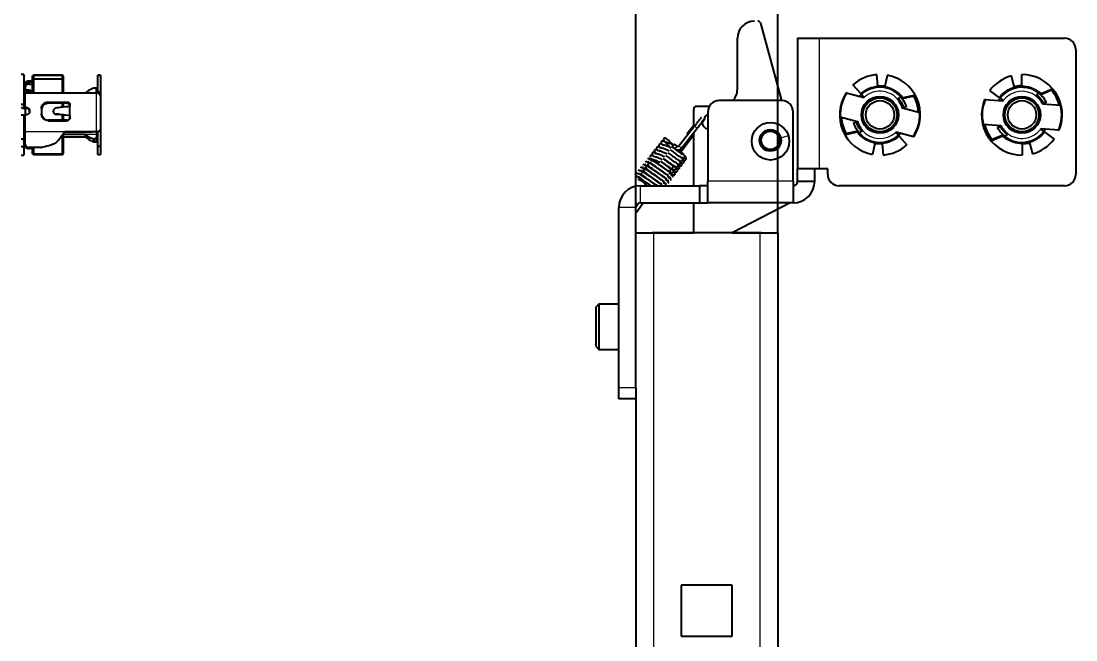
# Model space of a CAD drawing. Header units: millimetres. Extents: x -287 to 523, y -14 to 1990.
# Drawn here: x 11.2 to 196.9, y 1776.6 to 1885.6 of the extents above; entities that cross this region are included whole.
import ezdxf

# ---------------------------------------------------------------- set-up
doc = ezdxf.new("R2010")
doc.units = ezdxf.units.MM
doc.layers.add('FORMAT', color=7, linetype='Continuous')
doc.styles.add('SLDTEXTSTYLE0', font='TXT', dxfattribs={"width": 0.75})
doc.dimstyles.new('SLDDIMSTYLE1', dxfattribs={"dimtxt": 20, "dimasz": 10, "dimexe": 0, "dimexo": 0.0625, "dimgap": 5, "dimtad": 2, "dimdec": 1, "dimrnd": 1e-09, "dimzin": 12, "dimdsep": 46, "dimtxsty": 'SLDTEXTSTYLE0', "dimsah": 1, "dimcen": 0.09, "dimadec": 0, "dimazin": 3, "dimtfac": 1, "dimtmove": 0, "dimatfit": 0, "dimfxl": 0, "dimfrac": 2, "dimtolj": 1, "dimtzin": 12, "dimarcsym": 0})

# ---------------------------------------------------------------- blocks, each defined once
blk = doc.blocks.new('_D_6')
at = {"layer": 'FORMAT'}
for p, q in [((119.44, 1913.38), (100.21, 1913.38)), ((119.44, 1848.27), (119.44, 1914.38)), ((119.44, 1913.38), (144.44, 1913.38)), ((144.44, 1848.27), (144.44, 1914.38)), ((144.44, 1913.38), (163.68, 1913.38))]:
    blk.add_line(p, q, dxfattribs=at)
for points in [[(119.44, 1913.38), (109.44, 1914.92), (109.44, 1911.84)], [(144.44, 1913.38), (154.44, 1911.84), (154.44, 1914.92)]]:
    blk.add_solid(points, dxfattribs=at)
at = {"layer": 'FORMAT', "insert": (117.17, 1939.16), "char_height": 20, "attachment_point": 1, "style": 'SLDTEXTSTYLE0'}
blk.add_mtext('25', dxfattribs=at)

msp = doc.modelspace()

# ---------------------------------------------------------------- linework, layer by layer
at = {"color": 7, "linetype": 'Continuous', "lineweight": 25}
for p, q in [((141.43, 1885.19), (145.1, 1871.56)), ((137.33, 1873.56), (137.33, 1882.56)), ((147.94, 1882.56), (147.94, 1859.56)), ((147.94, 1882.56), (151.74, 1882.56)), ((151.74, 1882.56), (194.94, 1882.56)), ((196.94, 1880.56), (196.94, 1858.56)), ((11.69, 1876.16), (11.19, 1876.16)), ((11.69, 1876.16), (11.69, 1870.93)), ((162.04, 1874.16), (161.88, 1876.14)), ((187.43, 1874.18), (187.42, 1876.16)), ((11.89, 1874.19), (11.89, 1874.51)), ((13.19, 1875.01), (12.64, 1875.01)), ((13.19, 1874.79), (12.64, 1874.79)), ((12.64, 1874.48), (13.19, 1874.48)), ((13.39, 1876.06), (13.19, 1875.95)), ((13.19, 1875.33), (13.19, 1875.95)), ((13.39, 1875.4), (13.19, 1875.33)), ((13.19, 1872.92), (13.19, 1875.33)), ((18.48, 1876.06), (13.39, 1876.06)), ((13.39, 1876.06), (13.39, 1875.4)), ((13.39, 1876.06), (18.48, 1876.06)), ((13.39, 1875.4), (13.39, 1872.92)), ((13.39, 1875.4), (18.48, 1875.4)), ((18.59, 1875.86), (18.48, 1876.06)), ((18.48, 1875.4), (18.48, 1876.06)), ((18.48, 1872.92), (18.48, 1875.4)), ((18.59, 1875.28), (18.48, 1875.4)), ((18.59, 1875.86), (18.59, 1875.28)), ((18.59, 1875.28), (18.59, 1872.92)), ((25.19, 1876.06), (24.69, 1876.06)), ((24.69, 1876.06), (25.19, 1876.06)), ((24.69, 1873.13), (24.69, 1876.06)), ((24.69, 1876.06), (24.69, 1876.06)), ((25.19, 1876.06), (25.19, 1873.13)), ((25.19, 1876.06), (25.19, 1876.06)), ((159.06, 1872.81), (157.69, 1874.34)), ((163.37, 1874.09), (163.74, 1876.04)), ((186.1, 1874), (185.58, 1875.91)), ((11.69, 1873), (11.93, 1872.92)), ((11.89, 1873.89), (11.89, 1874.19)), ((11.89, 1873.89), (11.89, 1873.5)), ((11.89, 1872.92), (22.49, 1872.92)), ((13.19, 1873.21), (11.99, 1873.21)), ((11.99, 1872.92), (11.99, 1873.21)), ((18.59, 1873.01), (18.67, 1872.92)), ((22.49, 1872.92), (24.49, 1872.92)), ((23.99, 1873.8), (24.49, 1873.8)), ((24.69, 1873.13), (25.19, 1873.13)), ((24.69, 1872.91), (24.69, 1873.13)), ((25.19, 1873.13), (25.19, 1872.36)), ((156.61, 1872.85), (156.49, 1872.93)), ((159.57, 1872.06), (156.56, 1872.86)), ((158.76, 1872.27), (159.2, 1872.67)), ((159.06, 1872.81), (159.2, 1872.67)), ((159.2, 1872.67), (159.67, 1872.15)), ((163.32, 1874.12), (162.09, 1874.18)), ((166.2, 1872.44), (166.05, 1872.31)), ((166.2, 1872.44), (166.47, 1872.12)), ((166.21, 1872.06), (168.51, 1872.55)), ((168.41, 1872.33), (168.51, 1872.55)), ((183.43, 1872.12), (181.8, 1873.36)), ((187.37, 1874.2), (186.15, 1874.03)), ((190.38, 1872.92), (189.96, 1872.36)), ((190.05, 1872.48), (190.1, 1872.5)), ((190.5, 1873.08), (190.38, 1872.92)), ((190.5, 1873.08), (190.83, 1872.81)), ((190.59, 1872.71), (192.76, 1873.62)), ((192.7, 1873.38), (190.74, 1872.56)), ((192.7, 1873.38), (192.76, 1873.62)), ((11.19, 1870.93), (11.69, 1870.93)), ((11.69, 1870.39), (11.69, 1870.93)), ((15.99, 1871.32), (19.29, 1871.32)), ((19.29, 1871.09), (15.99, 1871.09)), ((18.48, 1870.43), (18.48, 1871.09)), ((18.59, 1871.09), (18.59, 1870.48)), ((19.79, 1870.86), (19.79, 1870.5)), ((25.19, 1872.36), (25.19, 1866.55)), ((130.14, 1870.56), (132.41, 1870.56)), ((145.14, 1871.56), (134.14, 1871.56)), ((159.53, 1872.29), (159.34, 1872.12)), ((166.05, 1872.31), (165.53, 1871.84)), ((165.82, 1871.77), (165.62, 1871.73)), ((165.64, 1871.94), (165.69, 1871.95)), ((168.41, 1872.33), (166.34, 1871.88)), ((181.01, 1871.7), (180.87, 1871.76)), ((184.07, 1871.47), (180.96, 1871.7)), ((183.23, 1871.53), (183.59, 1872)), ((183.43, 1872.12), (183.59, 1872)), ((183.59, 1872), (184.14, 1871.58)), ((183.98, 1871.7), (183.83, 1871.49)), ((184.07, 1871.63), (183.92, 1871.48)), ((190.25, 1872.35), (190.07, 1872.28)), ((194.25, 1870.71), (191.14, 1870.94)), ((191.74, 1871.32), (191.3, 1871.09)), ((11.19, 1869.09), (11.69, 1869.09)), ((11.69, 1869.09), (11.69, 1864.76)), ((12.14, 1870.34), (11.89, 1870.34)), ((12.14, 1870.2), (11.89, 1870.2)), ((12.14, 1869.08), (11.89, 1869.08)), ((11.99, 1869.05), (11.99, 1870.2)), ((12.69, 1869.8), (12.69, 1869.63)), ((14.79, 1870.19), (14.79, 1869.23)), ((16.86, 1869.65), (16.86, 1869.69)), ((17.19, 1869.2), (17.43, 1869.14)), ((17.52, 1869.13), (17.43, 1869.15)), ((18.48, 1868.14), (18.48, 1869.06)), ((18.59, 1869.07), (18.59, 1868.11)), ((19.79, 1868.91), (19.79, 1870.5)), ((19.79, 1868.91), (19.79, 1868.52)), ((129.64, 1866.89), (129.64, 1870.06)), ((132.14, 1869.56), (132.14, 1857.36)), ((147.14, 1857.36), (147.14, 1869.56)), ((155.45, 1868.71), (158.46, 1867.9)), ((169.44, 1869.42), (166.43, 1870.22)), ((167.08, 1870.48), (166.6, 1870.34)), ((19.29, 1868.14), (15.99, 1868.14)), ((15.99, 1868.03), (19.29, 1868.03)), ((129.8, 1867.08), (127.01, 1863.55)), ((129.64, 1867.2), (128.43, 1865.66)), ((157.81, 1867.64), (158.28, 1867.79)), ((180.64, 1867.42), (183.74, 1867.18)), ((183.15, 1866.81), (183.59, 1867.04)), ((11.69, 1865.57), (11.89, 1865.6)), ((11.72, 1866.06), (11.89, 1866.06)), ((11.89, 1863.94), (11.89, 1866.12)), ((17.74, 1864.53), (18.89, 1866.12)), ((18.27, 1865.27), (18.48, 1865.27)), ((18.48, 1865.27), (18.48, 1865.55)), ((18.48, 1865.27), (18.59, 1865.41)), ((18.48, 1862.18), (18.48, 1865.27)), ((18.59, 1865.71), (18.59, 1865.41)), ((22.49, 1865.6), (18.59, 1865.6)), ((18.59, 1865.41), (18.59, 1862.35)), ((18.59, 1865.2), (22.49, 1865.2)), ((18.59, 1865.11), (18.67, 1865.2)), ((18.85, 1866.06), (23.69, 1866.06)), ((18.89, 1866.12), (24.49, 1866.12)), ((22.49, 1865.6), (22.49, 1865.2)), ((23.69, 1866.06), (23.75, 1866.12)), ((23.69, 1866.06), (23.69, 1866.12)), ((24.49, 1864.81), (24.49, 1865.06)), ((24.69, 1863.52), (24.69, 1866.14)), ((25.17, 1866.45), (25.19, 1866.45)), ((25.19, 1866.55), (25.19, 1866.45)), ((25.19, 1866.45), (25.19, 1863.52)), ((127.48, 1863.18), (130.27, 1866.71)), ((127.62, 1862.87), (129.64, 1865.6)), ((129.64, 1856.56), (129.64, 1865.92)), ((130.27, 1866.71), (130.27, 1866.71)), ((158.67, 1866.06), (156.38, 1865.57)), ((156.38, 1865.57), (156.48, 1865.8)), ((156.48, 1865.8), (158.55, 1866.24)), ((158.69, 1865.68), (158.42, 1866.01)), ((158.69, 1865.68), (158.84, 1865.82)), ((158.84, 1865.82), (159.36, 1866.28)), ((159.07, 1866.35), (159.27, 1866.39)), ((159.25, 1866.18), (159.2, 1866.17)), ((165.69, 1865.46), (165.22, 1865.98)), ((165.32, 1866.07), (168.32, 1865.26)), ((165.36, 1865.83), (165.55, 1866.01)), ((166.13, 1865.85), (165.69, 1865.46)), ((165.82, 1865.31), (165.69, 1865.46)), ((165.82, 1865.31), (167.2, 1863.79)), ((168.28, 1865.28), (168.4, 1865.2)), ((184.3, 1865.41), (182.13, 1864.51)), ((182.19, 1864.75), (184.14, 1865.57)), ((184.38, 1865.04), (184.06, 1865.32)), ((184.38, 1865.04), (184.51, 1865.2)), ((184.51, 1865.2), (184.93, 1865.76)), ((184.64, 1865.77), (184.82, 1865.85)), ((184.84, 1865.64), (184.79, 1865.62)), ((191.3, 1866.12), (190.75, 1866.55)), ((190.82, 1866.65), (193.93, 1866.42)), ((190.82, 1866.49), (190.97, 1866.64)), ((190.91, 1866.43), (191.06, 1866.64)), ((191.66, 1866.59), (191.3, 1866.12)), ((191.46, 1866), (191.3, 1866.12)), ((191.46, 1866), (193.09, 1864.76)), ((193.88, 1866.42), (194.01, 1866.37)), ((11.69, 1864.76), (11.19, 1864.76)), ((11.69, 1863.45), (11.19, 1863.45)), ((11.69, 1864.76), (11.69, 1863.45)), ((11.69, 1863.45), (11.69, 1861.96)), ((11.89, 1863.62), (11.89, 1863.94)), ((14.79, 1863.34), (12.64, 1863.34)), ((13.19, 1863.12), (12.64, 1863.12)), ((13.19, 1862.28), (13.19, 1863.34)), ((13.39, 1863.34), (13.39, 1862.18)), ((23.99, 1864.81), (23.99, 1864.32)), ((24.49, 1864.81), (23.99, 1864.81)), ((23.99, 1864.32), (24.49, 1864.32)), ((24.49, 1864.32), (24.49, 1864.81)), ((24.69, 1863.52), (25.19, 1863.52)), ((24.69, 1862.07), (24.69, 1863.52)), ((25.19, 1863.52), (25.19, 1862.07)), ((125.89, 1863.42), (126.28, 1863.11)), ((126.65, 1863.58), (126.26, 1863.89)), ((126.28, 1863.11), (126.36, 1863.05)), ((126.73, 1863.52), (126.65, 1863.58)), ((127.01, 1863.55), (127.01, 1863.55)), ((161.51, 1864.04), (161.15, 1862.08)), ((161.56, 1864), (162.79, 1863.94)), ((162.85, 1863.97), (163, 1861.98)), ((182.13, 1864.51), (182.19, 1864.75)), ((187.46, 1863.95), (187.47, 1861.96)), ((187.52, 1863.93), (188.74, 1864.09)), ((188.79, 1864.13), (189.31, 1862.21)), ((11.19, 1861.96), (11.69, 1861.96)), ((13.19, 1862.28), (13.39, 1862.18)), ((13.19, 1862.18), (13.19, 1862.28)), ((13.19, 1862.18), (13.39, 1862.06)), ((13.39, 1862.18), (18.48, 1862.18)), ((13.39, 1862.18), (13.39, 1862.06)), ((13.39, 1862.06), (18.48, 1862.06)), ((13.39, 1862.06), (18.48, 1862.06)), ((18.48, 1862.18), (18.59, 1862.35)), ((18.48, 1862.06), (18.59, 1862.26)), ((18.48, 1862.06), (18.48, 1862.18)), ((18.59, 1862.35), (18.59, 1862.26)), ((24.69, 1862.07), (25.19, 1862.07)), ((24.69, 1862.06), (24.69, 1862.07)), ((24.69, 1862.06), (25.19, 1862.06)), ((25.19, 1862.07), (25.19, 1862.06)), ((121.97, 1861.8), (121.92, 1861.76)), ((121.92, 1861.43), (121.97, 1861.37)), ((120.72, 1859.89), (120.76, 1859.84)), ((121.12, 1860.4), (121.17, 1860.35)), ((121.4, 1859.32), (121.39, 1859.47)), ((121.52, 1860.91), (121.57, 1860.86)), ((121.81, 1859.83), (121.79, 1859.98)), ((122.21, 1860.35), (122.19, 1860.49)), ((122.61, 1860.86), (122.59, 1861.01)), ((151.74, 1859.56), (147.94, 1859.56)), ((147.94, 1857.36), (147.94, 1859.56)), ((150.94, 1857.36), (150.94, 1859.56)), ((153.24, 1859.56), (151.74, 1859.56)), ((153.24, 1858.56), (153.24, 1859.56)), ((119.51, 1858.36), (119.55, 1858.31)), ((119.83, 1857.79), (119.87, 1857.75)), ((119.91, 1858.87), (119.96, 1858.82)), ((120.31, 1859.38), (120.36, 1859.33)), ((120.6, 1858.3), (120.59, 1858.45)), ((121, 1858.81), (120.99, 1858.96)), ((125.39, 1858.06), (125.57, 1857.98)), ((120.24, 1856.56), (130.64, 1856.56)), ((120.75, 1857.23), (121.13, 1856.92)), ((121.12, 1856.7), (121.23, 1856.61)), ((121.13, 1856.92), (121.21, 1856.86)), ((121.25, 1856.58), (121.23, 1856.56)), ((121.86, 1856.56), (121.88, 1856.71)), ((124.05, 1856.54), (123.94, 1856.61)), ((124.02, 1856.62), (124.18, 1856.52)), ((130.64, 1856.56), (130.64, 1853.56)), ((132.14, 1856.56), (130.64, 1856.56)), ((132.14, 1853.56), (132.14, 1857.36)), ((147.14, 1857.36), (147.14, 1853.56)), ((147.94, 1857.36), (150.94, 1857.36)), ((194.94, 1856.56), (155.24, 1856.56)), ((116.44, 1821.06), (116.44, 1852.76)), ((119.44, 1821.06), (119.44, 1852.76)), ((119.97, 1853.51), (119.45, 1852.81)), ((119.51, 1853.08), (119.77, 1853.4)), ((119.56, 1851.95), (120.75, 1853.56)), ((120.24, 1853.56), (130.64, 1853.56)), ((129.64, 1848.26), (129.64, 1853.56)), ((130.64, 1853.56), (132.14, 1853.56)), ((147.14, 1853.56), (132.14, 1853.56)), ((146.64, 1853.56), (136.41, 1848.26)), ((119.44, 1851.8), (119.56, 1851.95)), ((119.56, 1851.95), (119.56, 1851.95)), ((119.44, 1848.26), (122.54, 1848.26)), ((122.54, 1848.27), (122.3, 1848.26)), ((122.54, 1848.27), (129.64, 1848.27)), ((141.34, 1848.26), (122.54, 1848.26)), ((136.43, 1848.27), (141.34, 1848.27)), ((141.34, 1848.26), (144.44, 1848.26)), ((144.44, 1848.26), (144.44, 176.64)), ((112.94, 1835.76), (112.44, 1835.26)), ((112.44, 1828.26), (112.44, 1835.26)), ((116.44, 1835.76), (112.94, 1835.76)), ((112.94, 1835.76), (112.94, 1827.76)), ((112.44, 1828.26), (112.94, 1827.76)), ((112.94, 1827.76), (116.44, 1827.76)), ((116.44, 1819.06), (116.44, 1821.06)), ((119.44, 1821.06), (119.44, 1819.06)), ((119.44, 1819.06), (116.44, 1819.06)), ((119.44, 1819.06), (119.44, 184.26)), ((136.44, 1786.26), (127.44, 1786.26)), ((127.44, 1786.26), (127.44, 1777.26)), ((136.44, 1777.26), (136.44, 1786.26)), ((127.44, 1777.26), (136.44, 1777.26))]:
    msp.add_line(p, q, dxfattribs=at)
at = {"color": 8, "linetype": 'Continuous', "lineweight": 18}
for p, q in [((151.74, 1882.56), (151.74, 1859.56)), ((12.64, 1875.01), (12.64, 1874.79)), ((12.64, 1874.79), (12.64, 1874.48)), ((11.89, 1872.92), (11.89, 1870.34)), ((24.49, 1866.12), (24.49, 1872.92)), ((15.99, 1871.32), (15.99, 1871.09)), ((19.29, 1871.09), (19.29, 1871.32)), ((11.89, 1869.08), (11.89, 1866.12)), ((12.14, 1870.2), (12.14, 1870.34)), ((15.99, 1868.14), (15.99, 1868.03)), ((19.29, 1868.03), (19.29, 1868.14)), ((129.8, 1867.08), (129.8, 1867.08)), ((11.89, 1866.12), (18.89, 1866.12)), ((24.49, 1865.6), (22.49, 1865.6)), ((24.49, 1865.6), (24.49, 1866.12)), ((145, 1864.99), (146.31, 1865.4)), ((120.24, 1853.56), (120.24, 1856.56)), ((147.14, 1857.36), (132.14, 1857.36)), ((119.44, 1852.76), (116.44, 1852.76)), ((122.54, 1848.26), (122.54, 1848.27)), ((122.54, 1848.26), (122.54, 188.89)), ((141.34, 1848.26), (141.34, 1848.27)), ((141.34, 173.74), (141.34, 1848.26)), ((116.44, 1821.06), (119.44, 1821.06))]:
    msp.add_line(p, q, dxfattribs=at)
at = {"color": 8, "linetype": 'Continuous', "lineweight": 18, "flags": 128}
for points in [[(12.72, 1873.21), (12.73, 1873.32), (12.73, 1873.41), (12.73, 1873.41), (12.73, 1873.41)], [(126.28, 1863.11), (126.28, 1863.11), (126.3, 1863.12), (126.34, 1863.17), (126.4, 1863.25), (126.47, 1863.34), (126.54, 1863.43), (126.6, 1863.51), (126.64, 1863.56), (126.65, 1863.58), (126.65, 1863.58)], [(121.25, 1856.58), (121.25, 1856.58), (121.27, 1856.56)]]:
    msp.add_lwpolyline(points, dxfattribs=at)
at = {"color": 7, "linetype": 'Continuous', "lineweight": 25, "flags": 128}
for points in [[(11.69, 1866), (11.69, 1866.03), (11.71, 1866.05), (11.72, 1866.07), (11.75, 1866.09), (11.78, 1866.1), (11.81, 1866.12), (11.85, 1866.12), (11.89, 1866.12)], [(24.49, 1866.12), (24.63, 1866.13), (24.76, 1866.16), (24.88, 1866.2), (24.99, 1866.25), (25.07, 1866.31), (25.14, 1866.39), (25.18, 1866.47), (25.19, 1866.55)], [(24.49, 1865.2), (24.63, 1865.21), (24.69, 1865.23)], [(125.89, 1863.42), (125.89, 1863.45), (125.91, 1863.51), (125.96, 1863.59), (126.03, 1863.69), (126.1, 1863.77), (126.17, 1863.84), (126.23, 1863.89), (126.26, 1863.89), (126.26, 1863.89)], [(120.74, 1853.56), (120.75, 1853.56), (120.73, 1853.56)]]:
    msp.add_lwpolyline(points, dxfattribs=at)
at = {"color": 7, "linetype": 'Continuous', "lineweight": 25}
for centre, radius in [((162.44, 1869.06), 3.25), ((162.44, 1869.06), 3), ((162.44, 1869.06), 2.5), ((187.44, 1869.06), 3.25), ((187.44, 1869.06), 3), ((187.44, 1869.06), 2.5), ((143.16, 1864.41), 3.3), ((143.14, 1864.56), 1.9), ((143.14, 1864.56), 1.61)]:
    msp.add_circle(centre, radius, dxfattribs=at)
for centre, radius, start, end in [((140.33, 1882.56), 3, 90, 180), ((140.95, 1885.06), 0.5, 15.0795, 90), ((194.94, 1880.56), 2, 0, 90), ((162.44, 1869.06), 7.1, 94.5192, 132.0192), ((187.44, 1869.06), 7.1, 337.7121, 90.2121), ((12.54, 1874.35), 0.665, 81.0438, 166.5514), ((12.57, 1874.1), 0.687, 84.2482, 172.7634), ((12.57, 1873.8), 0.687, 84.2482, 172.7634), ((162.44, 1869.06), 7.1, 327.0192, 79.5192), ((187.44, 1869.06), 7.1, 105.2121, 142.7121), ((11.87, 1873.1), 0.183, 187.2366, 275.7518), ((24.56, 1872.28), 0.641, 7.2366, 95.7518), ((134.33, 1873.56), 3, 318.1897, 0), ((162.44, 1869.06), 7.1, 147.0192, 259.5192), ((162.44, 1869.06), 7, 147.1321, 182.9064), ((162.44, 1869.06), 4.85, 42.0192, 132.0192), ((162.44, 1869.06), 7, 2.9064, 29.9064), ((187.44, 1869.06), 4.85, 52.7121, 142.7121), ((187.44, 1869.06), 6.8, 14.1439, 39.3765), ((187.44, 1869.06), 7, 13.5992, 40.5992), ((130.14, 1870.06), 0.5, 90, 180), ((134.14, 1869.56), 2, 90, 180), ((145.14, 1869.56), 2, 0, 90), ((162.44, 1869.06), 4.15, 132.0192, 133.8162), ((162.44, 1869.06), 4.15, 16.2223, 42.0192), ((162.44, 1869.06), 6.8, 3.4511, 28.6836), ((187.44, 1869.06), 7.1, 157.7121, 270.2121), ((187.44, 1869.06), 7, 157.825, 193.5992), ((187.44, 1869.06), 4.15, 142.7121, 144.5091), ((187.44, 1869.06), 4.15, 26.9151, 52.7121), ((187.44, 1869.06), 7, 337.825, 13.5992), ((11.73, 1871.01), 0.821, 229.1472, 281.4476), ((11.84, 1870.57), 0.235, 229.1472, 281.4476), ((11.84, 1882.59), 13.51, 269.3637, 270.2121), ((132.39, 1867.81), 1.25, 101.537, 137.2226), ((162.44, 1869.06), 7, 182.9064, 209.9064), ((162.44, 1869.06), 7, 327.1321, 2.9064), ((132.39, 1867.81), 1.25, 180, 258.463), ((162.44, 1869.06), 6.8, 183.4511, 208.6836), ((162.44, 1869.06), 4.15, 196.2223, 222.0192), ((187.44, 1869.06), 7, 193.5992, 220.5992), ((187.44, 1869.06), 6.8, 194.1439, 219.3765), ((187.44, 1869.06), 4.15, 206.9151, 232.7121), ((24.51, 1865.78), 0.183, 264.2482, 352.7634), ((131.05, 1868.75), 4.05, 229.7314, 232.4533), ((162.44, 1869.06), 4.85, 222.0192, 312.0192), ((162.44, 1869.06), 4.15, 312.0192, 313.8162), ((187.44, 1869.06), 4.85, 232.7121, 322.7121), ((187.44, 1869.06), 4.15, 322.7121, 324.5091), ((12.57, 1864.02), 0.687, 187.2366, 275.7518), ((12.54, 1863.77), 0.665, 193.4486, 278.9562), ((14.79, 1864.27), 0.932, 269.97, 282.0278), ((162.44, 1869.06), 7.1, 274.5192, 312.0192), ((187.44, 1869.06), 7.1, 285.2121, 322.7121), ((155.24, 1858.56), 2, 180, 270), ((194.94, 1858.56), 2, 270, 0), ((120.24, 1852.76), 3.8, 90, 180), ((147.14, 1857.36), 0.8, 270, 0), ((147.14, 1857.36), 3.8, 270, 0), ((120.24, 1852.76), 0.8, 90, 180), ((141.34, 1845.17), 3.1, 85.3967, 90)]:
    msp.add_arc(centre, radius, start, end, dxfattribs=at)
at = {"color": 8, "linetype": 'Continuous', "lineweight": 18}
for centre, radius, start, end in [((162.44, 1869.06), 5.05, 94.5192, 132.0192), ((162.44, 1869.06), 4.15, 42.0192, 132.0192), ((162.44, 1869.06), 5.05, 42.0192, 79.5192), ((187.44, 1869.06), 5.05, 105.2121, 142.7121), ((187.44, 1869.06), 4.15, 52.7121, 142.7121), ((187.44, 1869.06), 5.05, 52.7121, 90.2121), ((140.85, 1880.59), 17.44, 230.7113, 232.6809), ((162.44, 1869.06), 5.05, 222.0192, 259.5192), ((162.44, 1869.06), 4.15, 222.0192, 312.0192), ((162.44, 1869.06), 5.05, 274.5192, 312.0192), ((187.44, 1869.06), 5.05, 232.7121, 270.2121), ((187.44, 1869.06), 4.15, 232.7121, 322.7121), ((187.44, 1869.06), 5.05, 285.2121, 322.7121), ((124.37, 1865), 2.78, 315.5111, 327.8892), ((137.92, 1876.88), 17.22, 230.7026, 232.6978), ((122.16, 1861.62), 0.295, 115.8344, 267.3472), ((133.17, 1870.81), 9.69, 233.0415, 235.052), ((120.15, 1857.96), 1.43, 313.3522, 323.8809), ((120.22, 1857.91), 1.45, 313.3721, 323.9619), ((121.1, 1854.23), 2.75, 233.1851, 236.0311)]:
    msp.add_arc(centre, radius, start, end, dxfattribs=at)
at = {"color": 7, "linetype": 'Continuous', "lineweight": 25}
for points, knots in [([(11.69, 1873.88), (11.69, 1873.85), (11.69, 1873.82), (11.71, 1873.76), (11.75, 1873.71), (11.82, 1873.7), (11.87, 1873.69), (11.89, 1873.69)], [0, 0, 0, 0, 0.195353, 0.37764, 0.539051, 0.782239, 1, 1, 1, 1]), ([(11.69, 1873.68), (11.69, 1873.66), (11.69, 1873.62), (11.71, 1873.57), (11.75, 1873.52), (11.83, 1873.51), (11.99, 1873.49), (12.3, 1873.46), (12.57, 1873.43), (12.73, 1873.41)], [0, 0, 0, 0, 0.052051, 0.100621, 0.143629, 0.208426, 0.277664, 0.558659, 1, 1, 1, 1]), ([(12.73, 1873.41), (12.76, 1873.41), (12.81, 1873.4), (12.86, 1873.38), (12.89, 1873.35), (12.89, 1873.33), (12.89, 1873.33)], [0, 0, 0, 0, 0.266331, 0.548449, 0.829136, 1, 1, 1, 1]), ([(12.89, 1873.33), (12.89, 1873.3), (12.89, 1873.26), (12.89, 1873.22), (12.89, 1873.21)], [0, 0, 0, 0, 0.786734, 1, 1, 1, 1]), ([(22.49, 1872.92), (22.77, 1873.13), (23.27, 1873.51), (23.77, 1873.71), (23.99, 1873.8)], [0, 0, 0, 0, 0.559911, 1, 1, 1, 1]), ([(24.49, 1872.92), (24.49, 1873.13), (24.49, 1873.51), (24.49, 1873.71), (24.49, 1873.8)], [0, 0, 0, 0, 0.559866, 1, 1, 1, 1]), ([(161.89, 1873.88), (161.93, 1874.02), (161.98, 1874.2), (162.08, 1874.13), (162.09, 1874.12)], [0, 0, 0, 0, 0.832234, 1, 1, 1, 1]), ([(163.49, 1873.8), (163.47, 1873.94), (163.44, 1874.12), (163.34, 1874.07), (163.32, 1874.06)], [0, 0, 0, 0, 0.832234, 1, 1, 1, 1]), ([(186.01, 1873.7), (186.02, 1873.84), (186.04, 1874.02), (186.14, 1873.98), (186.16, 1873.97)], [0, 0, 0, 0, 0.832234, 1, 1, 1, 1]), ([(187.6, 1873.91), (187.54, 1874.05), (187.48, 1874.22), (187.39, 1874.15), (187.38, 1874.14)], [0, 0, 0, 0, 0.832234, 1, 1, 1, 1]), ([(190.08, 1872.52), (190.35, 1872.29), (190.83, 1871.87), (191.15, 1871.33), (191.3, 1871.09)], [0, 0, 0, 0, 0.559785, 1, 1, 1, 1]), ([(190.38, 1872.92), (190.68, 1872.66), (191.2, 1872.18), (191.57, 1871.58), (191.74, 1871.32)], [0, 0, 0, 0, 0.559866, 1, 1, 1, 1]), ([(14.79, 1870.19), (14.8, 1870.32), (14.83, 1870.58), (15.03, 1870.91), (15.33, 1871.16), (15.66, 1871.3), (15.89, 1871.31), (15.99, 1871.32)], [0, 0, 0, 0, 0.212833, 0.42585, 0.635542, 0.846587, 1, 1, 1, 1]), ([(15.99, 1871.09), (15.86, 1871.07), (15.59, 1871.05), (15.23, 1870.87), (14.96, 1870.59), (14.81, 1870.26), (14.8, 1870.04), (14.79, 1869.94)], [0, 0, 0, 0, 0.212875, 0.425767, 0.637937, 0.847353, 1, 1, 1, 1]), ([(19.29, 1871.32), (19.35, 1871.31), (19.46, 1871.3), (19.61, 1871.23), (19.72, 1871.11), (19.78, 1870.98), (19.79, 1870.9), (19.79, 1870.86)], [0, 0, 0, 0, 0.214445, 0.428893, 0.643239, 0.857188, 1, 1, 1, 1]), ([(19.79, 1870.63), (19.79, 1870.68), (19.77, 1870.79), (19.69, 1870.92), (19.56, 1871.02), (19.42, 1871.08), (19.33, 1871.08), (19.29, 1871.09)], [0, 0, 0, 0, 0.2142948, 0.4286301, 0.6422302, 0.856153, 1, 1, 1, 1]), ([(165.68, 1871.97), (165.9, 1871.69), (166.29, 1871.19), (166.51, 1870.6), (166.6, 1870.34)], [0, 0, 0, 0, 0.559785, 1, 1, 1, 1]), ([(166.05, 1872.31), (166.29, 1871.99), (166.71, 1871.43), (166.97, 1870.77), (167.08, 1870.48)], [0, 0, 0, 0, 0.559866, 1, 1, 1, 1]), ([(12.14, 1870.34), (12.2, 1870.33), (12.33, 1870.32), (12.49, 1870.23), (12.62, 1870.09), (12.68, 1869.94), (12.69, 1869.84), (12.69, 1869.8)], [0, 0, 0, 0, 0.214393, 0.428789, 0.643061, 0.856854, 1, 1, 1, 1]), ([(12.69, 1869.66), (12.68, 1869.73), (12.67, 1869.85), (12.58, 1870.01), (12.44, 1870.13), (12.29, 1870.19), (12.18, 1870.2), (12.14, 1870.2)], [0, 0, 0, 0, 0.214211, 0.428471, 0.641842, 0.855602, 1, 1, 1, 1]), ([(12.69, 1869.63), (12.68, 1869.57), (12.67, 1869.45), (12.58, 1869.28), (12.44, 1869.16), (12.29, 1869.09), (12.18, 1869.08), (12.14, 1869.08)], [0, 0, 0, 0, 0.214305, 0.42865, 0.642279, 0.856223, 1, 1, 1, 1]), ([(14.79, 1869.35), (14.8, 1869.21), (14.83, 1868.94), (15.03, 1868.58), (15.32, 1868.31), (15.66, 1868.16), (15.89, 1868.14), (15.99, 1868.14)], [0, 0, 0, 0, 0.2123763, 0.4249789, 0.6334795, 0.8436094, 1, 1, 1, 1]), ([(15.99, 1868.03), (15.86, 1868.04), (15.59, 1868.07), (15.23, 1868.27), (14.96, 1868.57), (14.81, 1868.91), (14.8, 1869.14), (14.79, 1869.23)], [0, 0, 0, 0, 0.213238, 0.42649, 0.63916, 0.849598, 1, 1, 1, 1]), ([(17.27, 1870.22), (17.22, 1870.2), (17.12, 1870.17), (17, 1870.07), (16.91, 1869.93), (16.87, 1869.79), (16.86, 1869.71), (16.86, 1869.69)], [0, 0, 0, 0, 0.225867, 0.451734, 0.677598, 0.903479, 1, 1, 1, 1]), ([(16.86, 1869.65), (16.87, 1869.6), (16.88, 1869.49), (16.95, 1869.34), (17.06, 1869.24), (17.18, 1869.19), (17.25, 1869.19), (17.27, 1869.19)], [0, 0, 0, 0, 0.225883, 0.451767, 0.67765, 0.903524, 1, 1, 1, 1]), ([(19.79, 1870.5), (19.29, 1870.48), (18.62, 1870.46), (17.73, 1870.31), (17.42, 1870.25), (17.27, 1870.22)], [0, 0, 0, 0, 0.587693, 0.790818, 1, 1, 1, 1]), ([(19.79, 1868.91), (19.29, 1868.96), (18.62, 1869.02), (17.73, 1869.18), (17.42, 1869.18), (17.27, 1869.19)], [0, 0, 0, 0, 0.587693, 0.790818, 1, 1, 1, 1]), ([(18.59, 1869.05), (18.55, 1869.05), (18.35, 1869.07), (17.95, 1869.13), (17.66, 1869.13), (17.52, 1869.13)], [0, 0, 0, 0, 0.099559, 0.54474, 1, 1, 1, 1]), ([(130.27, 1866.71), (130.36, 1866.83), (130.62, 1867.16), (131.02, 1867.69), (131.39, 1868.2), (131.55, 1868.43), (131.6, 1868.55), (131.63, 1868.61), (131.64, 1868.69), (131.63, 1868.75), (131.62, 1868.77)], [0, 0, 0, 0, 0.1229723, 0.3577947, 0.5972964, 0.8401439, 0.9062409, 0.9471443, 0.9775555, 1, 1, 1, 1]), ([(19.29, 1868.14), (19.35, 1868.14), (19.46, 1868.15), (19.61, 1868.24), (19.72, 1868.36), (19.78, 1868.5), (19.79, 1868.59), (19.79, 1868.63)], [0, 0, 0, 0, 0.2143846, 0.4287723, 0.6430331, 0.8568019, 1, 1, 1, 1]), ([(19.79, 1868.52), (19.79, 1868.47), (19.77, 1868.36), (19.69, 1868.21), (19.56, 1868.1), (19.42, 1868.04), (19.33, 1868.03), (19.29, 1868.03)], [0, 0, 0, 0, 0.214373, 0.428779, 0.642592, 0.856666, 1, 1, 1, 1]), ([(130.95, 1868.62), (130.93, 1868.59), (130.85, 1868.47), (130.58, 1868.1), (130.2, 1867.59), (129.91, 1867.23), (129.8, 1867.08)], [0, 0, 0, 0, 0.120445, 0.428404, 0.764758, 1, 1, 1, 1]), ([(131.16, 1867.69), (131.23, 1867.79), (131.42, 1868.06), (131.53, 1868.24), (131.58, 1868.35), (131.61, 1868.41), (131.62, 1868.48), (131.61, 1868.53), (131.61, 1868.56)], [0, 0, 0, 0, 0.243765, 0.698545, 0.834124, 0.900377, 0.952573, 1, 1, 1, 1]), ([(158.84, 1865.82), (158.6, 1866.13), (158.17, 1866.69), (157.92, 1867.35), (157.81, 1867.64)], [0, 0, 0, 0, 0.559866, 1, 1, 1, 1]), ([(159.21, 1866.15), (158.99, 1866.43), (158.6, 1866.93), (158.38, 1867.53), (158.28, 1867.79)], [0, 0, 0, 0, 0.559785, 1, 1, 1, 1]), ([(184.81, 1865.6), (184.54, 1865.84), (184.06, 1866.26), (183.74, 1866.8), (183.59, 1867.04)], [0, 0, 0, 0, 0.559785, 1, 1, 1, 1]), ([(11.69, 1864.95), (11.69, 1864.97), (11.69, 1865.01), (11.71, 1865.06), (11.75, 1865.1), (11.82, 1865.11), (11.87, 1865.1), (11.89, 1865.1)], [0, 0, 0, 0, 0.195302, 0.377541, 0.538909, 0.761383, 1, 1, 1, 1]), ([(22.49, 1865.6), (22.77, 1865.41), (23.27, 1865.06), (23.77, 1864.89), (23.99, 1864.81)], [0, 0, 0, 0, 0.5598678, 1, 1, 1, 1]), ([(22.49, 1865.2), (22.77, 1864.99), (23.27, 1864.61), (23.77, 1864.41), (23.99, 1864.32)], [0, 0, 0, 0, 0.559911, 1, 1, 1, 1]), ([(24.49, 1865.6), (24.49, 1865.41), (24.49, 1865.06), (24.49, 1864.89), (24.49, 1864.81)], [0, 0, 0, 0, 0.559785, 1, 1, 1, 1]), ([(125.93, 1863.72), (125.7, 1864.03), (125.35, 1864.48), (124.9, 1864.86), (124.6, 1864.98), (124.41, 1864.95), (124.32, 1864.83), (124.29, 1864.59), (124.44, 1864.41), (124.53, 1864.3)], [0, 0, 0, 0, 0.298435, 0.437746, 0.539892, 0.682205, 0.758172, 0.840902, 1, 1, 1, 1]), ([(184.51, 1865.2), (184.21, 1865.47), (183.69, 1865.94), (183.31, 1866.54), (183.15, 1866.81)], [0, 0, 0, 0, 0.559866, 1, 1, 1, 1]), ([(11.69, 1864.45), (11.69, 1864.46), (11.69, 1864.5), (11.71, 1864.55), (11.75, 1864.6), (11.82, 1864.61), (11.87, 1864.62), (11.89, 1864.62)], [0, 0, 0, 0, 0.1953532, 0.3776399, 0.5390508, 0.7822387, 1, 1, 1, 1]), ([(11.69, 1864.25), (11.69, 1864.27), (11.69, 1864.31), (11.71, 1864.36), (11.75, 1864.42), (11.82, 1864.43), (11.87, 1864.43), (11.89, 1864.43)], [0, 0, 0, 0, 0.195353, 0.37764, 0.539051, 0.782239, 1, 1, 1, 1]), ([(17.74, 1864.53), (17.57, 1864.36), (17.22, 1864.01), (16.23, 1863.63), (15.47, 1863.47), (14.99, 1863.36)], [0, 0, 0, 0, 0.254027, 0.526591, 1, 1, 1, 1]), ([(123.84, 1863.18), (123.78, 1863.24), (123.64, 1863.37), (123.39, 1863.45), (123.2, 1863.42), (123.11, 1863.3), (123.09, 1863.06), (123.23, 1862.88), (123.33, 1862.76)], [0, 0, 0, 0, 0.116662, 0.277125, 0.500752, 0.620068, 0.749961, 1, 1, 1, 1]), ([(124.25, 1863.69), (124.19, 1863.74), (124.04, 1863.88), (123.79, 1863.96), (123.6, 1863.93), (123.52, 1863.81), (123.49, 1863.57), (123.63, 1863.39), (123.73, 1863.28)], [0, 0, 0, 0, 0.116786, 0.27723, 0.500813, 0.620123, 0.750026, 1, 1, 1, 1]), ([(123.83, 1863.29), (123.84, 1863.29), (123.88, 1863.29), (124.19, 1863.23), (124.67, 1863.03), (125.08, 1862.83), (125.29, 1862.73)], [0, 0, 0, 0, 0.148836, 0.396558, 0.683727, 1, 1, 1, 1]), ([(125.39, 1863.38), (125.2, 1863.63), (124.9, 1864.01), (124.5, 1864.35), (124.2, 1864.47), (124, 1864.44), (123.92, 1864.32), (123.89, 1864.08), (124.03, 1863.9), (124.13, 1863.79)], [0, 0, 0, 0, 0.254321, 0.402331, 0.510907, 0.662194, 0.742939, 0.830862, 1, 1, 1, 1]), ([(124.23, 1863.8), (124.25, 1863.8), (124.29, 1863.79), (124.59, 1863.73), (125.08, 1863.54), (125.48, 1863.34), (125.69, 1863.24)], [0, 0, 0, 0, 0.149242, 0.3975226, 0.6852713, 1, 1, 1, 1]), ([(124.62, 1864.32), (124.62, 1864.32), (124.59, 1864.3), (124.7, 1864.31), (124.99, 1864.24), (125.32, 1864.12), (125.52, 1864.02), (125.54, 1864.01)], [0, 0, 0, 0, 0.021612, 0.277034, 0.594005, 0.961278, 1, 1, 1, 1]), ([(126.14, 1863.65), (126.02, 1863.76), (125.82, 1863.93), (125.65, 1864.08), (125.58, 1864.15)], [0, 0, 0, 0, 0.595665, 1, 1, 1, 1]), ([(127.62, 1862.02), (127.61, 1862.05), (127.57, 1862.13), (127.35, 1862.31), (127.04, 1862.53), (126.7, 1862.78), (126.29, 1863.07), (126.01, 1863.27), (125.86, 1863.38)], [0, 0, 0, 0, 0.134267, 0.352185, 0.489336, 0.645657, 0.817803, 1, 1, 1, 1]), ([(126.36, 1863.05), (126.44, 1862.99), (126.62, 1862.89), (126.93, 1862.86), (127.22, 1862.94), (127.4, 1863.08), (127.47, 1863.17), (127.48, 1863.18)], [0, 0, 0, 0, 0.241852, 0.482958, 0.724075, 0.954441, 1, 1, 1, 1]), ([(127.01, 1863.55), (126.99, 1863.53), (126.96, 1863.5), (126.88, 1863.47), (126.81, 1863.48), (126.76, 1863.5), (126.73, 1863.52), (126.73, 1863.52)], [0, 0, 0, 0, 0.241711, 0.48172, 0.722059, 0.953296, 1, 1, 1, 1]), ([(161.4, 1864.33), (161.42, 1864.18), (161.45, 1864), (161.55, 1864.06), (161.57, 1864.06)], [0, 0, 0, 0, 0.8322341, 1, 1, 1, 1]), ([(162.99, 1864.24), (162.95, 1864.1), (162.91, 1863.93), (162.81, 1863.99), (162.8, 1864)], [0, 0, 0, 0, 0.8322341, 1, 1, 1, 1]), ([(187.29, 1864.21), (187.35, 1864.08), (187.41, 1863.91), (187.5, 1863.98), (187.51, 1863.99)], [0, 0, 0, 0, 0.832234, 1, 1, 1, 1]), ([(188.88, 1864.43), (188.87, 1864.28), (188.85, 1864.1), (188.75, 1864.15), (188.73, 1864.15)], [0, 0, 0, 0, 0.8322341, 1, 1, 1, 1]), ([(125.51, 1858.9), (125.48, 1858.92), (125.43, 1858.94), (125.23, 1859.06), (124.99, 1859.23), (124.66, 1859.45), (124.27, 1859.73), (123.8, 1860.07), (123.24, 1860.46), (122.67, 1860.83), (122.18, 1861.1), (121.82, 1861.26), (121.55, 1861.35), (121.53, 1861.29), (121.52, 1861.25)], [0, 0, 0, 0, 0.070834, 0.14046, 0.204799, 0.262083, 0.352331, 0.418393, 0.506857, 0.631338, 0.705759, 0.792061, 0.890442, 1, 1, 1, 1]), ([(121.94, 1861.39), (122.02, 1861.32), (122.19, 1861.19), (122.58, 1861.02), (123, 1860.8), (123.31, 1860.62), (123.47, 1860.53)], [0, 0, 0, 0, 0.25864, 0.513489, 0.757273, 1, 1, 1, 1]), ([(122.34, 1861.84), (122.32, 1861.86), (122.28, 1861.89), (122.21, 1861.91), (122.15, 1861.91), (122.07, 1861.9), (122, 1861.86), (121.97, 1861.83), (121.96, 1861.82)], [0, 0, 0, 0, 0.16821, 0.334597, 0.492682, 0.639712, 0.895455, 1, 1, 1, 1]), ([(122.63, 1861.65), (122.57, 1861.71), (122.43, 1861.84), (122.2, 1861.92), (122.09, 1861.89), (122.03, 1861.87)], [0, 0, 0, 0, 0.263202, 0.622339, 1, 1, 1, 1]), ([(122.28, 1861.32), (122.24, 1861.3), (122.15, 1861.25), (122.25, 1861.26), (122.56, 1861.2), (123.05, 1861), (123.46, 1860.79), (123.68, 1860.69)], [0, 0, 0, 0, 0.1867751, 0.3397809, 0.5298534, 0.7503998, 1, 1, 1, 1]), ([(123.03, 1862.16), (122.97, 1862.22), (122.83, 1862.35), (122.58, 1862.43), (122.39, 1862.4), (122.31, 1862.28), (122.28, 1862.04), (122.42, 1861.87), (122.51, 1861.77)], [0, 0, 0, 0, 0.118567, 0.282042, 0.509898, 0.631431, 0.76371, 1, 1, 1, 1]), ([(122.61, 1861.77), (122.63, 1861.76), (122.67, 1861.76), (122.97, 1861.7), (123.46, 1861.51), (123.86, 1861.3), (124.08, 1861.2)], [0, 0, 0, 0, 0.147088, 0.393301, 0.678923, 1, 1, 1, 1]), ([(123.44, 1862.67), (123.38, 1862.73), (123.23, 1862.86), (122.98, 1862.94), (122.79, 1862.91), (122.71, 1862.79), (122.68, 1862.55), (122.83, 1862.37), (122.93, 1862.25)], [0, 0, 0, 0, 0.116537, 0.277021, 0.500692, 0.620012, 0.749896, 1, 1, 1, 1]), ([(123.02, 1862.28), (123.03, 1862.27), (123.07, 1862.27), (123.37, 1862.21), (123.86, 1862.01), (124.27, 1861.81), (124.48, 1861.71)], [0, 0, 0, 0, 0.148028, 0.394639, 0.680654, 1, 1, 1, 1]), ([(123.42, 1862.78), (123.44, 1862.78), (123.48, 1862.78), (123.78, 1862.72), (124.27, 1862.52), (124.67, 1862.32), (124.88, 1862.22)], [0, 0, 0, 0, 0.148432, 0.395597, 0.682188, 1, 1, 1, 1]), ([(125.87, 1859.64), (125.88, 1859.65), (125.92, 1859.68), (126.07, 1859.94), (125.96, 1860.09), (125.73, 1860.27), (125.41, 1860.5), (125.07, 1860.75), (124.67, 1861.03), (124.39, 1861.24), (124.25, 1861.34)], [0, 0, 0, 0, 0.06549, 0.304753, 0.416324, 0.564262, 0.657467, 0.763613, 0.880393, 1, 1, 1, 1]), ([(124.28, 1861.38), (124.5, 1861.22), (124.93, 1860.91), (125.52, 1860.5), (125.96, 1860.2), (126.34, 1859.97), (126.57, 1859.86), (126.75, 1859.89), (126.85, 1859.96), (126.92, 1860.08), (126.91, 1860.25), (126.85, 1860.37), (126.71, 1860.51), (126.71, 1860.51)], [0, 0, 0, 0, 0.154222, 0.297017, 0.418176, 0.519128, 0.673905, 0.726098, 0.760317, 0.791174, 0.842698, 0.998007, 1, 1, 1, 1]), ([(124.68, 1861.89), (124.91, 1861.73), (125.34, 1861.41), (125.93, 1861), (126.36, 1860.71), (126.74, 1860.47), (126.97, 1860.37), (127.15, 1860.4), (127.25, 1860.47), (127.32, 1860.59), (127.31, 1860.76), (127.25, 1860.88), (127.11, 1861.02), (127.11, 1861.02)], [0, 0, 0, 0, 0.15508, 0.29788, 0.419005, 0.519987, 0.674799, 0.726992, 0.761209, 0.792065, 0.843578, 0.998885, 1, 1, 1, 1]), ([(125.09, 1862.4), (125.31, 1862.23), (125.75, 1861.92), (126.33, 1861.51), (126.77, 1861.21), (127.15, 1860.98), (127.38, 1860.88), (127.55, 1860.91), (127.65, 1860.98), (127.72, 1861.1), (127.71, 1861.27), (127.65, 1861.39), (127.52, 1861.53), (127.52, 1861.53)], [0, 0, 0, 0, 0.155938, 0.298743, 0.419834, 0.520845, 0.675692, 0.727886, 0.762101, 0.792954, 0.844457, 0.999762, 1, 1, 1, 1]), ([(125.49, 1862.91), (125.72, 1862.74), (126.15, 1862.43), (126.74, 1862.02), (127.18, 1861.72), (127.55, 1861.49), (127.78, 1861.39), (127.96, 1861.42), (128.06, 1861.49), (128.12, 1861.61), (128.12, 1861.78), (127.94, 1862.03), (127.53, 1862.43), (127.17, 1862.76), (127, 1862.9)], [0, 0, 0, 0, 0.120536, 0.230319, 0.323379, 0.401055, 0.520119, 0.560242, 0.586543, 0.610259, 0.649844, 0.769232, 0.897485, 1, 1, 1, 1]), ([(127.31, 1862.62), (127.33, 1862.63), (127.44, 1862.66), (127.54, 1862.76), (127.61, 1862.85), (127.62, 1862.87)], [0, 0, 0, 0, 0.133594, 0.857024, 1, 1, 1, 1]), ([(127.7, 1861.22), (127.83, 1861.16), (128, 1861.08), (128.17, 1861.12), (128.27, 1861.19), (128.33, 1861.31), (128.32, 1861.48), (128.22, 1861.65), (128.01, 1861.84), (127.95, 1861.89)], [0, 0, 0, 0, 0.285253, 0.383035, 0.447706, 0.505871, 0.601187, 0.885791, 1, 1, 1, 1]), ([(124.3, 1857.37), (124.28, 1857.39), (124.22, 1857.41), (124.02, 1857.54), (123.77, 1857.7), (123.44, 1857.93), (123.05, 1858.2), (122.58, 1858.55), (122.02, 1858.94), (121.45, 1859.3), (120.96, 1859.57), (120.61, 1859.74), (120.34, 1859.82), (120.32, 1859.76), (120.31, 1859.72)], [0, 0, 0, 0, 0.072622, 0.142331, 0.206702, 0.263977, 0.354153, 0.420316, 0.508847, 0.633296, 0.707705, 0.794116, 0.892543, 1, 1, 1, 1]), ([(124.71, 1857.88), (124.68, 1857.9), (124.62, 1857.92), (124.42, 1858.05), (124.18, 1858.21), (123.85, 1858.44), (123.46, 1858.71), (122.98, 1859.05), (122.43, 1859.45), (121.86, 1859.81), (121.37, 1860.08), (121.01, 1860.25), (120.75, 1860.33), (120.72, 1860.27), (120.71, 1860.23)], [0, 0, 0, 0, 0.072026, 0.141707, 0.206067, 0.263346, 0.353545, 0.419675, 0.508183, 0.632643, 0.707056, 0.793431, 0.891842, 1, 1, 1, 1]), ([(120.99, 1859.67), (121, 1859.67), (121.09, 1859.59), (121.24, 1859.53), (121.39, 1859.47)], [0, 0, 0, 0, 0.062159, 1, 1, 1, 1]), ([(125.11, 1858.39), (125.08, 1858.41), (125.03, 1858.43), (124.83, 1858.55), (124.58, 1858.72), (124.25, 1858.94), (123.86, 1859.22), (123.39, 1859.56), (122.84, 1859.95), (122.26, 1860.32), (121.77, 1860.59), (121.42, 1860.76), (121.15, 1860.84), (121.13, 1860.78), (121.11, 1860.74)], [0, 0, 0, 0, 0.07143, 0.141083, 0.205433, 0.262714, 0.352938, 0.419034, 0.50752, 0.631991, 0.706407, 0.792746, 0.891142, 1, 1, 1, 1]), ([(121.2, 1859.9), (121.18, 1859.86), (121.13, 1859.8), (121.33, 1859.52), (121.67, 1859.25), (122.12, 1858.93), (122.65, 1858.56), (123.18, 1858.17), (123.65, 1857.84), (124.01, 1857.6), (124.31, 1857.41), (124.4, 1857.36), (124.45, 1857.34)], [0, 0, 0, 0, 0.143336, 0.262559, 0.357673, 0.431245, 0.524711, 0.647074, 0.722736, 0.80884, 0.9028, 1, 1, 1, 1]), ([(121.39, 1860.18), (121.4, 1860.18), (121.49, 1860.11), (121.65, 1860.04), (121.79, 1859.98)], [0, 0, 0, 0, 0.062662, 1, 1, 1, 1]), ([(121.54, 1860.88), (121.62, 1860.82), (121.78, 1860.68), (122.06, 1860.55), (122.19, 1860.49)], [0, 0, 0, 0, 0.505287, 1, 1, 1, 1]), ([(121.61, 1860.41), (121.58, 1860.37), (121.53, 1860.31), (121.73, 1860.02), (122.08, 1859.76), (122.53, 1859.44), (123.06, 1859.06), (123.59, 1858.68), (124.06, 1858.35), (124.42, 1858.11), (124.71, 1857.92), (124.81, 1857.87), (124.85, 1857.85)], [0, 0, 0, 0, 0.1439216, 0.2631249, 0.3582809, 0.4318714, 0.5253369, 0.6476999, 0.7233932, 0.8095128, 0.9034626, 1, 1, 1, 1]), ([(122, 1860.77), (122.04, 1860.68), (122.13, 1860.54), (122.49, 1860.26), (122.93, 1859.95), (123.46, 1859.57), (124, 1859.19), (124.46, 1858.86), (124.82, 1858.62), (125.12, 1858.43), (125.21, 1858.38), (125.26, 1858.36)], [0, 0, 0, 0, 0.1370882, 0.2486553, 0.3349212, 0.4444563, 0.5878586, 0.6766041, 0.7775484, 0.8876401, 1, 1, 1, 1]), ([(123.47, 1860.36), (123.7, 1860.2), (124.12, 1859.89), (124.71, 1859.48), (125.15, 1859.18), (125.53, 1858.95), (125.76, 1858.84), (125.94, 1858.87), (126.04, 1858.94), (126.11, 1859.06), (126.1, 1859.22), (126.04, 1859.35), (125.9, 1859.49), (125.9, 1859.49)], [0, 0, 0, 0, 0.152505, 0.295288, 0.416515, 0.51741, 0.672115, 0.724307, 0.758529, 0.789392, 0.840935, 0.99625, 1, 1, 1, 1]), ([(125.49, 1859.15), (125.49, 1859.15), (125.52, 1859.18), (125.67, 1859.43), (125.55, 1859.58), (125.33, 1859.77), (125.01, 1860), (124.67, 1860.24), (124.27, 1860.52), (123.99, 1860.73), (123.85, 1860.83)], [0, 0, 0, 0, 0.020358, 0.271473, 0.38853, 0.543783, 0.641621, 0.75302, 0.87555, 1, 1, 1, 1]), ([(123.88, 1860.87), (124.1, 1860.71), (124.53, 1860.4), (125.11, 1859.99), (125.55, 1859.69), (125.93, 1859.46), (126.17, 1859.35), (126.34, 1859.38), (126.44, 1859.45), (126.51, 1859.57), (126.51, 1859.74), (126.45, 1859.86), (126.31, 1860), (126.3, 1860)], [0, 0, 0, 0, 0.153363, 0.296153, 0.417346, 0.518269, 0.67301, 0.725203, 0.759423, 0.790284, 0.841817, 0.997129, 1, 1, 1, 1]), ([(126.1, 1859.16), (126.11, 1859.15), (126.29, 1859.05), (126.44, 1859), (126.62, 1859.03), (126.72, 1859.1), (126.79, 1859.22), (126.78, 1859.39), (126.72, 1859.51), (126.58, 1859.64), (126.58, 1859.64)], [0, 0, 0, 0, 0.026667, 0.341775, 0.448732, 0.519486, 0.583132, 0.687475, 0.998784, 1, 1, 1, 1]), ([(126.5, 1859.67), (126.51, 1859.67), (126.68, 1859.57), (126.83, 1859.52), (127.01, 1859.55), (127.11, 1859.62), (127.17, 1859.75), (127.17, 1859.91), (127.05, 1860.05), (126.96, 1860.16)], [0, 0, 0, 0, 0.019383, 0.33748, 0.445428, 0.516833, 0.581062, 0.68635, 1, 1, 1, 1]), ([(126.9, 1860.19), (126.9, 1860.18), (127.07, 1860.09), (127.22, 1860.04), (127.4, 1860.07), (127.5, 1860.14), (127.56, 1860.27), (127.56, 1860.43), (127.44, 1860.58), (127.35, 1860.68)], [0, 0, 0, 0, 0.011955, 0.333103, 0.442062, 0.514132, 0.578957, 0.68521, 1, 1, 1, 1]), ([(127.3, 1860.7), (127.3, 1860.7), (127.46, 1860.61), (127.61, 1860.56), (127.78, 1860.59), (127.88, 1860.67), (127.95, 1860.79), (127.94, 1860.96), (127.82, 1861.1), (127.74, 1861.21)], [0, 0, 0, 0, 0.004376, 0.328637, 0.438627, 0.511376, 0.576808, 0.684045, 1, 1, 1, 1]), ([(123.15, 1856.56), (123.08, 1856.61), (122.95, 1856.69), (122.63, 1856.91), (122.24, 1857.19), (121.76, 1857.53), (121.21, 1857.92), (120.64, 1858.29), (120.15, 1858.56), (119.8, 1858.72), (119.54, 1858.8), (119.51, 1858.74), (119.5, 1858.7)], [0, 0, 0, 0, 0.062108, 0.129924, 0.236653, 0.315079, 0.419967, 0.567307, 0.655413, 0.757825, 0.874412, 1, 1, 1, 1]), ([(119.53, 1858.33), (119.61, 1858.26), (119.77, 1858.12), (120.05, 1858), (120.19, 1857.93)], [0, 0, 0, 0, 0.513134, 1, 1, 1, 1]), ([(119.85, 1857.76), (119.93, 1857.7), (120.1, 1857.56), (120.39, 1857.45), (120.53, 1857.39)], [0, 0, 0, 0, 0.512882, 1, 1, 1, 1]), ([(123.9, 1856.86), (123.87, 1856.88), (123.81, 1856.9), (123.61, 1857.03), (123.37, 1857.19), (123.03, 1857.42), (122.65, 1857.7), (122.17, 1858.04), (121.62, 1858.43), (121.05, 1858.8), (120.56, 1859.07), (120.2, 1859.23), (119.94, 1859.31), (119.92, 1859.25), (119.91, 1859.21)], [0, 0, 0, 0, 0.073219, 0.142955, 0.207336, 0.264609, 0.354761, 0.420957, 0.509511, 0.633948, 0.708354, 0.794802, 0.893243, 1, 1, 1, 1]), ([(119.97, 1858.23), (119.97, 1858.23), (119.96, 1858.19), (120.12, 1857.98), (120.45, 1857.73), (120.9, 1857.41), (121.43, 1857.04), (121.9, 1856.7), (122.15, 1856.52), (122.2, 1856.48)], [0, 0, 0, 0, 0.012735, 0.231791, 0.406235, 0.541237, 0.712882, 0.937603, 1, 1, 1, 1]), ([(120.29, 1857.68), (120.29, 1857.67), (120.28, 1857.63), (120.44, 1857.44), (120.77, 1857.2), (121.05, 1857.01), (121.18, 1856.93)], [0, 0, 0, 0, 0.0162926, 0.4310714, 0.7614255, 1, 1, 1, 1]), ([(120.4, 1858.88), (120.37, 1858.84), (120.32, 1858.78), (120.52, 1858.5), (120.86, 1858.23), (121.31, 1857.92), (121.83, 1857.54), (122.37, 1857.15), (122.83, 1856.83), (123.09, 1856.66), (123.18, 1856.6), (123.18, 1856.6)], [0, 0, 0, 0, 0.175544, 0.32281, 0.440155, 0.530953, 0.646365, 0.797463, 0.890809, 0.997094, 1, 1, 1, 1]), ([(120.59, 1859.16), (120.6, 1859.15), (120.69, 1859.08), (120.84, 1859.02), (120.99, 1858.96)], [0, 0, 0, 0, 0.061642, 1, 1, 1, 1]), ([(120.8, 1859.39), (120.77, 1859.35), (120.73, 1859.29), (120.92, 1859.01), (121.27, 1858.74), (121.71, 1858.43), (122.24, 1858.05), (122.78, 1857.66), (123.25, 1857.34), (123.61, 1857.09), (123.91, 1856.9), (124, 1856.85), (124.05, 1856.83)], [0, 0, 0, 0, 0.14275, 0.261994, 0.357066, 0.430618, 0.524085, 0.646449, 0.722078, 0.808168, 0.902138, 1, 1, 1, 1]), ([(124.64, 1857.91), (124.65, 1857.9), (124.7, 1857.89), (124.73, 1857.87), (124.74, 1857.86)], [0, 0, 0, 0, 0.427242, 1, 1, 1, 1]), ([(124.82, 1857.43), (124.84, 1857.45), (124.9, 1857.5), (124.84, 1857.67), (124.71, 1857.84), (124.66, 1857.9)], [0, 0, 0, 0, 0.379873, 0.754627, 1, 1, 1, 1]), ([(125.03, 1857.48), (125, 1857.49), (124.95, 1857.51), (124.8, 1857.6), (124.73, 1857.64)], [0, 0, 0, 0, 0.519279, 1, 1, 1, 1]), ([(124.83, 1857.64), (124.89, 1857.6), (125.07, 1857.5), (125.14, 1857.47), (125.18, 1857.45)], [0, 0, 0, 0, 0.36803, 1, 1, 1, 1]), ([(125.04, 1858.42), (125.06, 1858.41), (125.1, 1858.4), (125.13, 1858.38), (125.15, 1858.37)], [0, 0, 0, 0, 0.42738, 1, 1, 1, 1]), ([(125.22, 1857.94), (125.25, 1857.96), (125.3, 1858.01), (125.24, 1858.18), (125.11, 1858.35), (125.06, 1858.41)], [0, 0, 0, 0, 0.382442, 0.756726, 1, 1, 1, 1]), ([(125.42, 1858.01), (125.39, 1858.02), (125.34, 1858.04), (125.19, 1858.12), (125.12, 1858.16)], [0, 0, 0, 0, 0.527758, 1, 1, 1, 1]), ([(125.27, 1858.89), (125.33, 1858.86), (125.51, 1858.74), (125.81, 1858.57), (126.06, 1858.47), (126.24, 1858.5), (126.34, 1858.58), (126.4, 1858.7), (126.39, 1858.87), (126.33, 1858.99), (126.19, 1859.12), (126.19, 1859.12)], [0, 0, 0, 0, 0.072256, 0.233409, 0.481096, 0.565186, 0.620818, 0.670861, 0.752913, 0.997672, 1, 1, 1, 1]), ([(125.27, 1858.02), (125.28, 1858.02), (125.31, 1858.03), (125.37, 1858.03), (125.44, 1858.01), (125.48, 1857.99), (125.51, 1857.97)], [0, 0, 0, 0, 0.122445, 0.407654, 0.707892, 1, 1, 1, 1]), ([(125.34, 1858.03), (125.36, 1858.02), (125.41, 1858.01), (125.44, 1857.99), (125.46, 1857.98)], [0, 0, 0, 0, 0.442019, 1, 1, 1, 1]), ([(125.62, 1858.45), (125.65, 1858.47), (125.71, 1858.52), (125.62, 1858.73), (125.49, 1858.92), (125.38, 1859.04), (125.36, 1859.05)], [0, 0, 0, 0, 0.332523, 0.65538, 0.968405, 1, 1, 1, 1]), ([(125.8, 1858.53), (125.77, 1858.54), (125.71, 1858.56), (125.55, 1858.66), (125.41, 1858.74), (125.37, 1858.77)], [0, 0, 0, 0, 0.410841, 0.8147413, 1, 1, 1, 1]), ([(125.56, 1857.58), (125.58, 1857.6), (125.64, 1857.65), (125.57, 1857.81), (125.44, 1857.96), (125.4, 1858.02)], [0, 0, 0, 0, 0.392535, 0.775786, 1, 1, 1, 1]), ([(125.44, 1858.93), (125.46, 1858.92), (125.5, 1858.91), (125.53, 1858.89), (125.55, 1858.88)], [0, 0, 0, 0, 0.426986, 1, 1, 1, 1]), ([(125.68, 1858.55), (125.68, 1858.55), (125.71, 1858.55), (125.76, 1858.55), (125.83, 1858.54), (125.87, 1858.51), (125.89, 1858.49)], [0, 0, 0, 0, 0.044292, 0.355485, 0.683075, 1, 1, 1, 1]), ([(125.94, 1858.1), (125.97, 1858.12), (126.03, 1858.17), (125.94, 1858.36), (125.78, 1858.55), (125.71, 1858.64)], [0, 0, 0, 0, 0.348014, 0.68511, 1, 1, 1, 1]), ([(125.73, 1858.55), (125.75, 1858.54), (125.8, 1858.53), (125.83, 1858.51), (125.84, 1858.5)], [0, 0, 0, 0, 0.44173, 1, 1, 1, 1]), ([(121.21, 1856.86), (121.23, 1856.84), (121.27, 1856.81), (121.29, 1856.73), (121.29, 1856.66), (121.27, 1856.61), (121.25, 1856.58), (121.25, 1856.58)], [0, 0, 0, 0, 0.241895, 0.484471, 0.726557, 0.955709, 1, 1, 1, 1]), ([(123.83, 1856.89), (123.85, 1856.88), (123.89, 1856.87), (123.92, 1856.85), (123.94, 1856.84)], [0, 0, 0, 0, 0.425063, 1, 1, 1, 1]), ([(124.04, 1856.56), (124.03, 1856.6), (124.02, 1856.68), (123.91, 1856.82), (123.86, 1856.88)], [0, 0, 0, 0, 0.504298, 1, 1, 1, 1]), ([(124.01, 1856.87), (123.99, 1856.88), (123.96, 1856.91), (123.94, 1856.95), (123.93, 1856.97)], [0, 0, 0, 0, 0.536857, 1, 1, 1, 1]), ([(124.23, 1857.4), (124.25, 1857.39), (124.29, 1857.38), (124.32, 1857.36), (124.34, 1857.35)], [0, 0, 0, 0, 0.426495, 1, 1, 1, 1]), ([(124.41, 1856.92), (124.44, 1856.94), (124.5, 1856.99), (124.43, 1857.16), (124.31, 1857.33), (124.26, 1857.39)], [0, 0, 0, 0, 0.3772957, 0.7525179, 1, 1, 1, 1]), ([(124.64, 1856.96), (124.61, 1856.97), (124.56, 1856.99), (124.41, 1857.08), (124.33, 1857.13)], [0, 0, 0, 0, 0.511282, 1, 1, 1, 1]), ([(124.42, 1857.13), (124.49, 1857.09), (124.68, 1856.98), (124.75, 1856.95), (124.8, 1856.93)], [0, 0, 0, 0, 0.381464, 1, 1, 1, 1]), ([(124.57, 1856.98), (124.59, 1856.98), (124.63, 1856.97), (124.67, 1856.95), (124.68, 1856.93)], [0, 0, 0, 0, 0.440988, 1, 1, 1, 1]), ([(124.78, 1856.53), (124.81, 1856.55), (124.86, 1856.6), (124.8, 1856.77), (124.67, 1856.92), (124.63, 1856.97)], [0, 0, 0, 0, 0.38733, 0.771624, 1, 1, 1, 1]), ([(124.86, 1857.49), (124.88, 1857.5), (124.92, 1857.51), (124.98, 1857.51), (125.05, 1857.49), (125.1, 1857.46), (125.12, 1857.45)], [0, 0, 0, 0, 0.21229, 0.467526, 0.736213, 1, 1, 1, 1]), ([(124.96, 1857.5), (124.98, 1857.5), (125.02, 1857.49), (125.05, 1857.47), (125.07, 1857.46)], [0, 0, 0, 0, 0.441798, 1, 1, 1, 1]), ([(125.17, 1857.05), (125.2, 1857.08), (125.25, 1857.12), (125.18, 1857.29), (125.06, 1857.44), (125.01, 1857.5)], [0, 0, 0, 0, 0.3899368, 0.7737102, 1, 1, 1, 1])]:
    msp.add_open_spline(points, degree=3, knots=knots, dxfattribs=at)
at = {"color": 8, "linetype": 'Continuous', "lineweight": 18}
msp.add_open_spline([(17.27, 1869.19), (17.31, 1869.18), (17.38, 1869.16), (17.46, 1869.14), (17.5, 1869.13), (17.52, 1869.13)], degree=3, knots=[0, 0, 0, 0, 0.502362, 0.815418, 1, 1, 1, 1], dxfattribs=at)
at = {"color": 7, "linetype": 'Continuous', "lineweight": 25}
for points in [[(120.76, 1857.33), (120.75, 1857.31), (120.73, 1857.26), (120.74, 1857.24), (120.75, 1857.23)], [(121.12, 1856.8), (121.12, 1856.78), (121.1, 1856.73), (121.11, 1856.71), (121.11, 1856.7)]]:
    msp.add_open_spline(points, degree=3, dxfattribs=at)

# ---------------------------------------------------------------- dimensions: what is measured, and where the dimension line sits
at = {"layer": 'FORMAT'}
dim = msp.add_linear_dim(base=(144.44, 1913.38), p1=(119.44, 1848.26), p2=(144.44, 1848.26), dimstyle='SLDDIMSTYLE1', dxfattribs=at)
dim.commit()
dim.dimension.update_dxf_attribs({"geometry": '_D_6', "text_midpoint": (131.94, 1913.38), "dimtype": 160})

doc.saveas('drawing.dxf')
